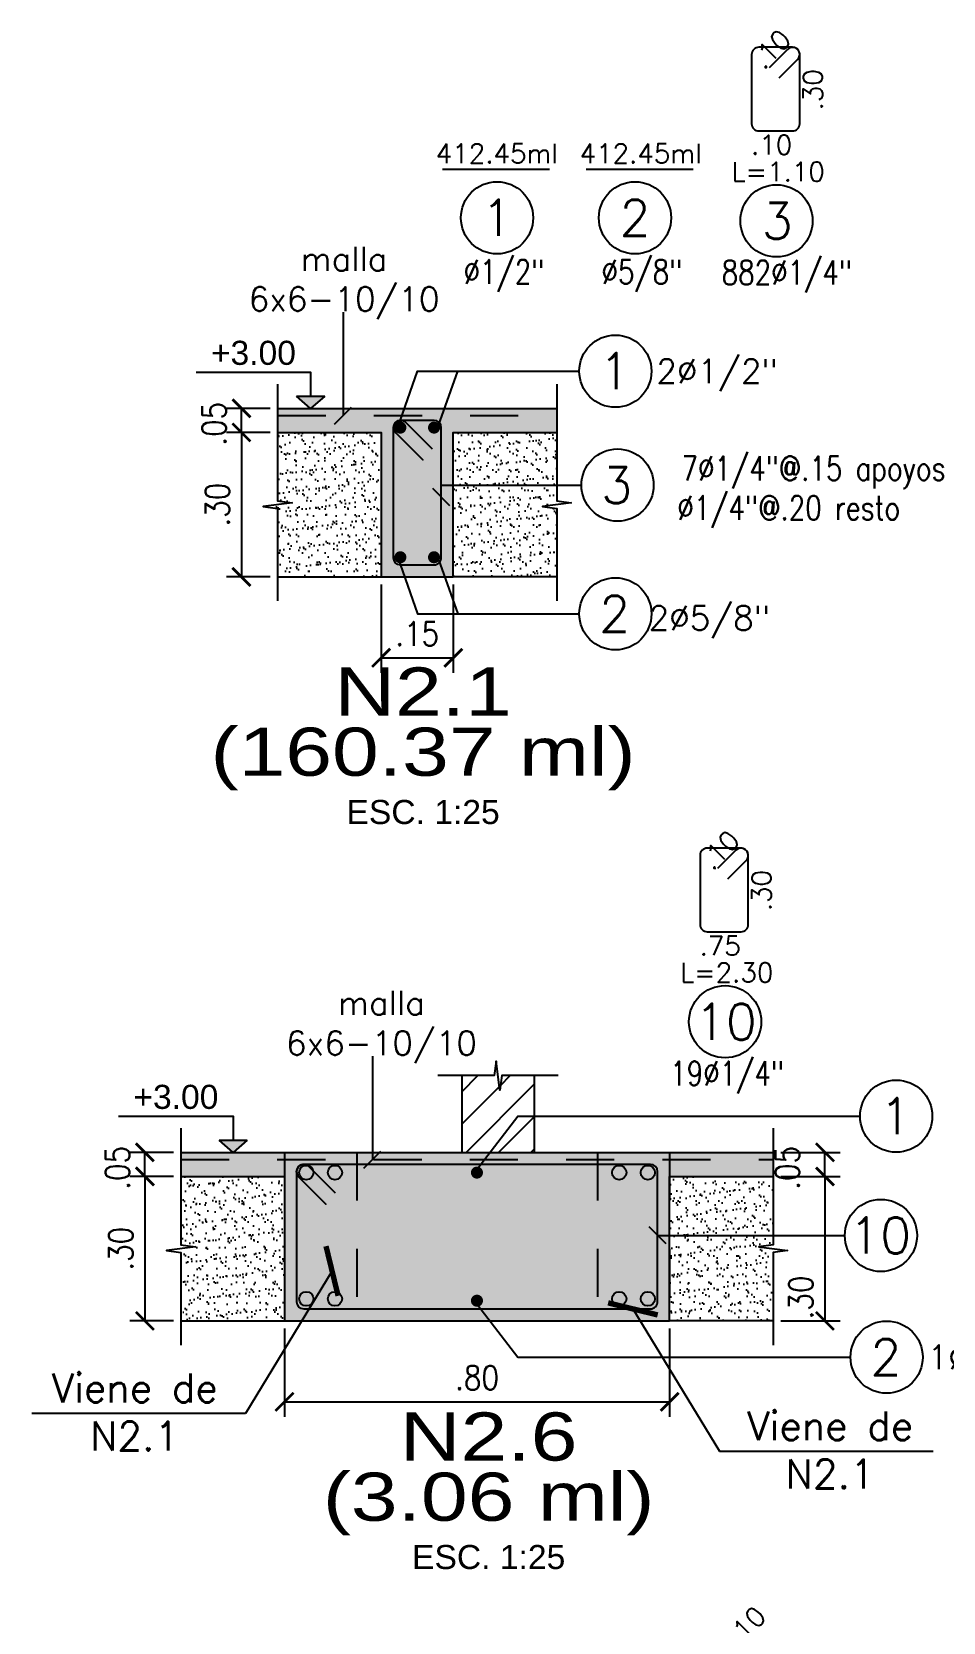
# Model space of a CAD drawing. Header units: millimetres. Extents: x -7.7 to 59, y -25.2 to 13.4.
# Drawn here: x 44.43 to 46.323, y -1.241 to 2.061 of the extents above; entities that cross this region are included whole.
import ezdxf
from ezdxf.enums import TextEntityAlignment as Align

# ---------------------------------------------------------------- set-up
doc = ezdxf.new("R2010")
doc.units = ezdxf.units.MM
doc.header["$LTSCALE"] = 0.05
doc.linetypes.add('DASHDOT2', pattern=[12.7, 6.35, -3.175, 0, -3.175])
doc.linetypes.add('HIDDEN2', pattern=[4.7625, 3.175, -1.5875])
for name, color, linetype in [('ACHURADO', 1, 'Continuous'), ('ACOTADO', 2, 'Continuous'), ('CANT_INVIS', 2, 'HIDDEN2'), ('CONT_CORTE', 4, 'Continuous'), ('TEXTO_REFUERZO', 3, 'Continuous'), ('TITULOS', 1, 'Continuous'), ('TXT_IND', 2, 'Continuous')]:
    doc.layers.add(name, color=color, linetype=linetype)
doc.styles.add('ACOTAMIENTOS', font='romans.shx', dxfattribs={"width": 0.85})
doc.styles.add('ARIAL', font='arial.ttf')
doc.styles.get("Standard").update_dxf_attribs({"font": 'romans.shx'})
doc.dimstyles.new('ACOTA_25', dxfattribs={"dimscale": 0.025, "dimtxt": 2, "dimasz": 1.5, "dimexe": 1.25, "dimexo": 0.625, "dimgap": 1, "dimtad": 1, "dimzin": 4, "dimdsep": 46, "dimtxsty": 'ACOTAMIENTOS', "dimblk1": 'ARCHTICK', "dimblk2": 'ARCHTICK', "dimsah": 1, "dimcen": 1.5, "dimclrd": 1, "dimclre": 1, "dimclrt": 256, "dimadec": 0, "dimazin": 0, "dimtfac": 1, "dimtofl": 0, "dimtmove": 2, "dimatfit": 3, "dimldrblk": 'ARCHTICK', "dimfxl": 0, "dimtolj": 1, "dimtzin": 0, "dimarcsym": 0})
pattern_1 = [(37.5, (-14.48042, -1.54498), (-0.000960019, 0.029364794), [0, -0.0231648, 0, -0.025908, 0, -0.024765]), (7.5, (-14.48042, -1.54498), (0.026971397, 0.043009506), [0, -0.0124968, 0, -0.0208788, 0, -0.008001]), (327.5, (-14.499165, -1.54498), (0.047459542, 8.6231e-05), [0, -0.00762, 0, -0.027432, 0, -0.035814]), (317.5, (-14.499165, -1.54498), (0.045813387, 0.01337576), [0, -0.00381, 0, -0.0179832, 0, -0.020574])]

# ---------------------------------------------------------------- blocks, each defined once
blk = doc.blocks.new('_ARCHTICK')
at = {"color": 0, "linetype": 'ByBlock', "const_width": 0.15}
blk.add_lwpolyline([(-0.5, -0.5), (0.5, 0.5)], dxfattribs=at)
blk = doc.blocks.new('*D68')
at = {"layer": 'ACOTADO', "color": 1, "lineweight": -2}
for p, q in [((44.9245, 1.2293), (44.8339, 1.2293)), ((44.8651, 1.2293), (44.8651, 0.9293)), ((44.9245, 0.9293), (44.8339, 0.9293))]:
    blk.add_line(p, q, dxfattribs=at)
at = {"layer": 'DEFPOINTS', "color": 0}
for p in [(44.9402, 1.2293), (44.8651, 0.9293), (44.9402, 0.9293)]:
    blk.add_point(p, dxfattribs=at)
at = {"layer": 'ACOTADO', "color": 1, "lineweight": -2, "xscale": 0.03750000000000001, "yscale": 0.03750000000000001, "zscale": 0.03750000000000001}
for p, rotation in [((44.8651, 1.2293), 90), ((44.8651, 0.9293), 270)]:
    blk.add_blockref('_ARCHTICK', p, dxfattribs=dict(at, rotation=rotation))
at = {"layer": 'ACOTADO', "insert": (44.8151, 1.0793), "char_height": 0.05, "attachment_point": 5, "rotation": 90, "style": 'ACOTAMIENTOS'}
blk.add_mtext('\\A1;.30', dxfattribs=at)
blk = doc.blocks.new('*D69')
at = {"layer": 'ACOTADO', "color": 1, "lineweight": -2}
for p, q in [((44.9245, 1.2793), (44.8339, 1.2793)), ((44.8651, 1.2293), (44.8651, 1.2793)), ((44.9245, 1.2293), (44.8339, 1.2293))]:
    blk.add_line(p, q, dxfattribs=at)
at = {"layer": 'DEFPOINTS', "color": 0}
for p in [(44.8651, 1.2793), (44.9402, 1.2793), (44.9402, 1.2293)]:
    blk.add_point(p, dxfattribs=at)
at = {"layer": 'ACOTADO', "color": 1, "lineweight": -2, "xscale": 0.03750000000000001, "yscale": 0.03750000000000001, "zscale": 0.03750000000000001}
for p, rotation in [((44.8651, 1.2793), 90), ((44.8651, 1.2293), 270)]:
    blk.add_blockref('_ARCHTICK', p, dxfattribs=dict(at, rotation=rotation))
at = {"layer": 'ACOTADO', "insert": (44.8082, 1.2472), "char_height": 0.05, "attachment_point": 5, "rotation": 90, "style": 'ACOTAMIENTOS'}
blk.add_mtext('\\A1;.05', dxfattribs=at)
blk = doc.blocks.new('COTA25')
at = {"layer": 'TEXTO_REFUERZO', "color": 1}
blk.add_line((0, -0.0625), (0, 0.0625), dxfattribs=at)
at = {"layer": 'TEXTO_REFUERZO'}
blk.add_line((-0.0177, -0.0177), (0.0177, 0.0177), dxfattribs=at)
blk = doc.blocks.new('Titulos')
at = {"layer": 'TITULOS', "color": 1, "style": 'ARIAL', "width": 1.25}
blk.add_attdef('TITULO_1', text='', height=0.2, dxfattribs=at).set_placement((0, 0.25), align=Align.MIDDLE_CENTER)
at = {"layer": 'TITULOS', "style": 'ARIAL', "width": 1.25}
blk.add_attdef('TITULO_2', text='', height=0.2, dxfattribs=at).set_placement((0, 0), align=Align.MIDDLE_CENTER)
at = {"layer": 'TITULOS', "color": 2, "width": 1.25}
for tag, p in [('ESCALA_1', (0, -0.2505)), ('ESCALA_2', (0, -0.4083))]:
    blk.add_attdef(tag, text='', height=0.1, dxfattribs=at).set_placement(p, align=Align.MIDDLE_CENTER)
blk = doc.blocks.new('Nivel-elev')
at = {"layer": 'TXT_IND'}
blk.add_hatch(color=1, dxfattribs=at).paths.add_polyline_path([(-0.0585, 0.0506), (0.0585, 0.0506), (0, 0)])
for p, q in [((0, 0), (-0.0585, 0.0506)), ((-0.0585, 0.0506), (0.0585, 0.0506)), ((0.0585, 0.0506), (0, 0))]:
    blk.add_line(p, q, dxfattribs=at)
blk.add_lwpolyline([(-0.4759, 0.1507), (0, 0.1507), (0, 0.0506)], dxfattribs=at)
blk.add_attdef('+2.85', (-0.4759, 0.1706), '', height=0.0975, dxfattribs=at)
blk = doc.blocks.new('*D286')
at = {"layer": 'ACOTADO', "color": 1, "lineweight": -2}
for p, q in [((45.1552, 0.9136), (45.1552, 0.73)), ((45.3052, 0.9136), (45.3052, 0.73)), ((45.1552, 0.7613), (45.3052, 0.7613))]:
    blk.add_line(p, q, dxfattribs=at)
at = {"layer": 'DEFPOINTS', "color": 0}
for p in [(45.1552, 0.9293), (45.3052, 0.9293), (45.3052, 0.7613)]:
    blk.add_point(p, dxfattribs=at)
at = {"layer": 'ACOTADO', "color": 1, "lineweight": -2, "xscale": 0.03750000000000001, "yscale": 0.03750000000000001, "zscale": 0.03750000000000001, "rotation": 180}
blk.add_blockref('_ARCHTICK', (45.1552, 0.7613), dxfattribs=at)
at = {"layer": 'ACOTADO', "color": 1, "lineweight": -2, "xscale": 0.03750000000000001, "yscale": 0.03750000000000001, "zscale": 0.03750000000000001}
blk.add_blockref('_ARCHTICK', (45.3052, 0.7613), dxfattribs=at)
at = {"layer": 'ACOTADO', "insert": (45.2302, 0.8113), "char_height": 0.05, "attachment_point": 5, "style": 'ACOTAMIENTOS'}
blk.add_mtext('\\A1;.15', dxfattribs=at)
blk = doc.blocks.new('*D385')
at = {"layer": 'ACOTADO', "color": 1, "lineweight": -2}
for p, q in [((44.7239, -0.3157), (44.6333, -0.3157)), ((44.6645, -0.3157), (44.6645, -0.6157)), ((44.7239, -0.6157), (44.6333, -0.6157))]:
    blk.add_line(p, q, dxfattribs=at)
at = {"layer": 'DEFPOINTS', "color": 0}
for p in [(44.7395, -0.3157), (44.6645, -0.6157), (44.7395, -0.6157)]:
    blk.add_point(p, dxfattribs=at)
at = {"layer": 'ACOTADO', "color": 1, "lineweight": -2, "xscale": 0.03750000000000001, "yscale": 0.03750000000000001, "zscale": 0.03750000000000001}
for p, rotation in [((44.6645, -0.3157), 90), ((44.6645, -0.6157), 270)]:
    blk.add_blockref('_ARCHTICK', p, dxfattribs=dict(at, rotation=rotation))
at = {"layer": 'ACOTADO', "insert": (44.6145, -0.4657), "char_height": 0.05, "attachment_point": 5, "rotation": 90, "style": 'ACOTAMIENTOS'}
blk.add_mtext('\\A1;.30', dxfattribs=at)
blk = doc.blocks.new('*D386')
at = {"layer": 'ACOTADO', "color": 1, "lineweight": -2}
for p, q in [((44.7239, -0.2657), (44.6333, -0.2657)), ((44.6645, -0.3157), (44.6645, -0.2657)), ((44.7239, -0.3157), (44.6333, -0.3157))]:
    blk.add_line(p, q, dxfattribs=at)
at = {"layer": 'DEFPOINTS', "color": 0}
for p in [(44.6645, -0.2657), (44.7395, -0.2657), (44.7395, -0.3157)]:
    blk.add_point(p, dxfattribs=at)
at = {"layer": 'ACOTADO', "color": 1, "lineweight": -2, "xscale": 0.03750000000000001, "yscale": 0.03750000000000001, "zscale": 0.03750000000000001}
for p, rotation in [((44.6645, -0.2657), 90), ((44.6645, -0.3157), 270)]:
    blk.add_blockref('_ARCHTICK', p, dxfattribs=dict(at, rotation=rotation))
at = {"layer": 'ACOTADO', "insert": (44.6076, -0.2978), "char_height": 0.05, "attachment_point": 5, "rotation": 90, "style": 'ACOTAMIENTOS'}
blk.add_mtext('\\A1;.05', dxfattribs=at)
blk = doc.blocks.new('*D403')
at = {"layer": 'ACOTADO', "color": 1, "lineweight": -2}
for p, q in [((44.9545, -0.6313), (44.9545, -0.815)), ((45.7545, -0.6313), (45.7545, -0.815)), ((44.9545, -0.7837), (45.7545, -0.7837))]:
    blk.add_line(p, q, dxfattribs=at)
at = {"layer": 'DEFPOINTS', "color": 0}
for p in [(44.9545, -0.6157), (45.7545, -0.6157), (45.7545, -0.7837)]:
    blk.add_point(p, dxfattribs=at)
at = {"layer": 'ACOTADO', "color": 1, "lineweight": -2, "xscale": 0.03750000000000001, "yscale": 0.03750000000000001, "zscale": 0.03750000000000001, "rotation": 180}
blk.add_blockref('_ARCHTICK', (44.9545, -0.7837), dxfattribs=at)
at = {"layer": 'ACOTADO', "color": 1, "lineweight": -2, "xscale": 0.03750000000000001, "yscale": 0.03750000000000001, "zscale": 0.03750000000000001}
blk.add_blockref('_ARCHTICK', (45.7545, -0.7837), dxfattribs=at)
at = {"layer": 'ACOTADO', "insert": (45.3545, -0.7337), "char_height": 0.05, "attachment_point": 5, "style": 'ACOTAMIENTOS'}
blk.add_mtext('\\A1;.80', dxfattribs=at)
blk = doc.blocks.new('*D387')
at = {"layer": 'ACOTADO', "color": 1, "lineweight": -2}
for p, q in [((45.9852, -0.3157), (46.1084, -0.3157)), ((46.0772, -0.3157), (46.0772, -0.6157)), ((45.9852, -0.6157), (46.1084, -0.6157))]:
    blk.add_line(p, q, dxfattribs=at)
at = {"layer": 'DEFPOINTS', "color": 0}
for p in [(45.9695, -0.3157), (45.9695, -0.6157), (46.0772, -0.6157)]:
    blk.add_point(p, dxfattribs=at)
at = {"layer": 'ACOTADO', "color": 1, "lineweight": -2, "xscale": 0.03750000000000001, "yscale": 0.03750000000000001, "zscale": 0.03750000000000001}
for p, rotation in [((46.0772, -0.3157), 90), ((46.0772, -0.6157), 270)]:
    blk.add_blockref('_ARCHTICK', p, dxfattribs=dict(at, rotation=rotation))
at = {"layer": 'ACOTADO', "insert": (46.0272, -0.567), "char_height": 0.05, "attachment_point": 5, "rotation": 90, "style": 'ACOTAMIENTOS'}
blk.add_mtext('\\A1;.30', dxfattribs=at)
blk = doc.blocks.new('*D388')
at = {"layer": 'ACOTADO', "color": 1, "lineweight": -2}
for p, q in [((45.9852, -0.2657), (46.1084, -0.2657)), ((46.0772, -0.3157), (46.0772, -0.2657)), ((45.9852, -0.3157), (46.1084, -0.3157))]:
    blk.add_line(p, q, dxfattribs=at)
at = {"layer": 'DEFPOINTS', "color": 0}
for p in [(45.9695, -0.2657), (46.0772, -0.2657), (45.9695, -0.3157)]:
    blk.add_point(p, dxfattribs=at)
at = {"layer": 'ACOTADO', "color": 1, "lineweight": -2, "xscale": 0.03750000000000001, "yscale": 0.03750000000000001, "zscale": 0.03750000000000001}
for p, rotation in [((46.0772, -0.2657), 90), ((46.0772, -0.3157), 270)]:
    blk.add_blockref('_ARCHTICK', p, dxfattribs=dict(at, rotation=rotation))
at = {"layer": 'ACOTADO', "insert": (45.9991, -0.2978), "char_height": 0.05, "attachment_point": 5, "rotation": 90, "style": 'ACOTAMIENTOS'}
blk.add_mtext('\\A1;.05', dxfattribs=at)

msp = doc.modelspace()

# ---------------------------------------------------------------- hatches: boundary and pattern name
at = {"layer": 'ACHURADO'}
h = msp.add_hatch(color=254, dxfattribs=at)
h.dxf.hatch_style = 1
h.paths.add_polyline_path([(45.3052, 1.2293), (45.5202, 1.2293), (45.5202, 1.2793), (44.9402, 1.2793), (44.9402, 1.2293), (45.1552, 1.2293), (45.1552, 0.9293), (45.3052, 0.9293)])
h = msp.add_hatch(dxfattribs=at)
h.set_pattern_fill('AR-SAND', color=1, scale=0.0006, angle=360, style=0)
h.paths.add_polyline_path([(45.5202, 1.0713), (45.4902, 1.0753), (45.5502, 1.0833), (45.5202, 1.0873), (45.5202, 1.2293), (45.3052, 1.2293), (45.3052, 0.9293), (45.5202, 0.9293)])
h.paths.add_polyline_path([(45.1552, 1.2293), (44.9402, 1.2293), (44.9402, 1.0873), (44.9702, 1.0833), (44.9102, 1.0753), (44.9402, 1.0713), (44.9402, 0.9293), (45.1552, 0.9293)])
h = msp.add_hatch(dxfattribs=at)
h.set_pattern_fill('ANSI31', color=256, scale=0.015, style=0)
h.set_pattern_definition([(45, (-14.543795, -1.54498), (-0.03367596, 0.03367596), [])])
h.paths.add_polyline_path([(45.473, -0.1064), (45.406, -0.1064), (45.402, -0.1364), (45.394, -0.0764), (45.39, -0.1064), (45.323, -0.1064), (45.323, -0.2657), (45.473, -0.2657)])
h = msp.add_hatch(color=254, dxfattribs=at)
h.dxf.hatch_style = 1
h.paths.add_polyline_path([(45.7545, -0.3157), (45.9695, -0.3157), (45.9695, -0.2657), (44.7395, -0.2657), (44.7395, -0.3157), (44.9545, -0.3157), (44.9545, -0.6157), (45.7545, -0.6157)])
h = msp.add_hatch(dxfattribs=at)
h.set_pattern_fill('AR-SAND', color=1, scale=0.0006, angle=360, style=0)
h.set_pattern_definition(pattern_1)
h.paths.add_polyline_path([(44.9545, -0.3157), (44.7395, -0.3157), (44.7395, -0.4577), (44.7695, -0.4617), (44.7095, -0.4697), (44.7395, -0.4737), (44.7395, -0.6157), (44.9545, -0.6157)])
h = msp.add_hatch(dxfattribs=at)
h.set_pattern_fill('AR-SAND', color=1, scale=0.0006, angle=360, style=0)
h.set_pattern_definition(pattern_1)
h.paths.add_polyline_path([(45.9695, -0.3157), (45.7545, -0.3157), (45.7545, -0.6157), (45.9695, -0.6157), (45.9695, -0.4737), (45.9995, -0.4697), (45.9395, -0.4617), (45.9695, -0.4577)])

# ---------------------------------------------------------------- linework, layer by layer
for p, q in [((44.9402, 0.9293), (45.1552, 0.9293)), ((45.5202, 0.9293), (45.3052, 0.9293)), ((44.7395, -0.6157), (44.9545, -0.6157)), ((45.9695, -0.6157), (45.7545, -0.6157))]:
    msp.add_line(p, q, dxfattribs=at)
at = {"layer": 'ACOTADO'}
for centre in [(44.9998, -0.3076), (45.0592, -0.3076), (45.6498, -0.3076), (45.7092, -0.3076), (44.9998, -0.5698), (45.0592, -0.5698), (45.6498, -0.5698), (45.7092, -0.5698)]:
    msp.add_circle(centre, 0.0148, dxfattribs=at)
at = {"layer": 'CANT_INVIS', "ltscale": 0.25}
for p, q in [((44.9545, -0.2657), (44.9545, -0.6157)), ((45.1045, -0.2657), (45.1045, -0.6157)), ((45.6045, -0.2657), (45.6045, -0.6157)), ((45.7545, -0.2657), (45.7545, -0.6157))]:
    msp.add_line(p, q, dxfattribs=at)
at = {"layer": 'CONT_CORTE'}
for p, q in [((44.9402, 1.2793), (45.5202, 1.2793)), ((45.1552, 0.9293), (45.3052, 0.9293)), ((45.323, -0.1064), (45.323, -0.2657)), ((45.473, -0.1064), (45.473, -0.2657)), ((44.7395, -0.2657), (45.9695, -0.2657)), ((45.7545, -0.3157), (45.9695, -0.3157)), ((44.9545, -0.6157), (45.7545, -0.6157))]:
    msp.add_line(p, q, dxfattribs=at)
at = {"layer": 'CONT_CORTE', "color": 1}
for points in [[(44.9402, 1.3293), (44.9402, 1.0873), (44.9702, 1.0833), (44.9102, 1.0753), (44.9402, 1.0713), (44.9402, 0.8793)], [(45.5202, 1.3293), (45.5202, 1.0873), (45.5502, 1.0833), (45.4902, 1.0753), (45.5202, 1.0713), (45.5202, 0.8793)], [(45.523, -0.1064), (45.406, -0.1064), (45.402, -0.1364), (45.394, -0.0764), (45.39, -0.1064), (45.273, -0.1064)], [(44.7395, -0.2157), (44.7395, -0.4577), (44.7695, -0.4617), (44.7095, -0.4697), (44.7395, -0.4737), (44.7395, -0.6657)], [(45.9695, -0.2157), (45.9695, -0.4577), (45.9395, -0.4617), (45.9995, -0.4697), (45.9695, -0.4737), (45.9695, -0.6657)]]:
    msp.add_lwpolyline(points, dxfattribs=at)
at = {"layer": 'CONT_CORTE'}
for points in [[(44.9402, 1.2293), (45.1552, 1.2293), (45.1552, 0.9293)], [(45.3052, 0.9293), (45.3052, 1.2293), (45.5202, 1.2293)], [(44.7395, -0.3157), (44.9545, -0.3157), (44.9545, -0.6157)], [(45.7545, -0.6157), (45.7545, -0.3157), (45.7545, -0.3157)]]:
    msp.add_lwpolyline(points, dxfattribs=at)
at = {"layer": 'TEXTO_REFUERZO', "color": 5}
for p, q in [((45.2825, 1.7757), (45.5048, 1.7757)), ((45.5814, 1.7757), (45.8037, 1.7757)), ((45.1802, 1.2393), (45.1802, 0.9693)), ((45.2652, 1.2543), (45.1952, 1.2543)), ((45.2802, 0.9697), (45.2802, 1.2393)), ((45.1952, 0.9543), (45.2652, 0.9543)), ((45.7145, -0.2907), (44.9945, -0.2907)), ((44.9795, -0.3057), (44.9795, -0.5757)), ((45.7295, -0.5753), (45.7295, -0.3057)), ((44.9945, -0.5907), (45.7145, -0.5907))]:
    msp.add_line(p, q, dxfattribs=at)
at = {"layer": 'TEXTO_REFUERZO', "color": 1, "ltscale": 0.2}
for p, q in [((45.0761, 1.4793), (45.0761, 1.2643)), ((45.1372, -0.0657), (45.1372, -0.2807))]:
    msp.add_line(p, q, dxfattribs=at)
at = {"layer": 'TEXTO_REFUERZO'}
for p, q in [((45.0585, 1.2466), (45.0938, 1.282)), ((45.1196, -0.2984), (45.1549, -0.263))]:
    msp.add_line(p, q, dxfattribs=at)
at = {"layer": 'TEXTO_REFUERZO', "color": 5}
for points in [[(45.9823, 1.9654), (46.0203, 2.0034, 0.668179), (46.0097, 2.029), (45.9397, 2.029, 0.414214), (45.9247, 2.014), (45.9247, 1.8704, 0.414214), (45.9397, 1.8554), (46.0097, 1.8554, 0.414214), (46.0247, 1.8704), (46.0247, 2.014, 0.668179), (45.9991, 2.0246), (45.961, 1.9866)], [(45.8754, 0.3024), (45.9134, 0.3404, 0.668179), (45.9028, 0.366), (45.8328, 0.366, 0.414214), (45.8178, 0.351), (45.8178, 0.2074, 0.414214), (45.8328, 0.1924), (45.9028, 0.1924, 0.414214), (45.9178, 0.2074), (45.9178, 0.351, 0.668179), (45.8922, 0.3616), (45.8542, 0.3236)]]:
    msp.add_lwpolyline(points, format="xyb", dxfattribs=at)
at = {"layer": 'TEXTO_REFUERZO', "color": 1}
for points in [[(45.1902, 1.2393), (45.2308, 1.3564), (45.5668, 1.3564)], [(45.2745, 1.2437), (45.3147, 1.3564)], [(45.2802, 1.1199), (45.5713, 1.1199)], [(45.1902, 0.9697), (45.2308, 0.8526), (45.5668, 0.8526)], [(45.2745, 0.9653), (45.3147, 0.8526)], [(45.3493, -0.3077), (45.4389, -0.1905), (46.1501, -0.1905)], [(45.7295, -0.4382), (46.1184, -0.4382)], [(45.3493, -0.5737), (45.4389, -0.6909), (46.1302, -0.6909)]]:
    msp.add_lwpolyline(points, dxfattribs=at)
at = {"layer": 'TEXTO_REFUERZO', "linetype": 'DASHDOT2', "ltscale": 0.25}
for points in [[(44.9402, 1.2643), (45.5202, 1.2643)], [(44.7395, -0.2807), (45.9695, -0.2807)]]:
    msp.add_lwpolyline(points, dxfattribs=at)
at = {"layer": 'TEXTO_REFUERZO', "color": 5}
for points in [[(45.2611, 1.1955), (45.2067, 1.2499, 1), (45.1855, 1.2287), (45.2421, 1.1721), (45.1855, 1.2287, -1), (45.2067, 1.2499)], [(45.0595, -0.3495), (45.0051, -0.2951, 1), (44.9839, -0.3163), (45.0405, -0.3729), (44.9839, -0.3163, -1), (45.0051, -0.2951)]]:
    msp.add_lwpolyline(points, format="xyb", close=True, dxfattribs=at)
at = {"layer": 'TEXTO_REFUERZO', "color": 1, "const_width": 0.0125}
for points in [[(45.1889, 1.2393, -1), (45.2014, 1.2393, -1)], [(45.2714, 1.2393, 1), (45.2589, 1.2393, 1)], [(45.1889, 0.9701, -1), (45.2014, 0.9701, -1)], [(45.2714, 0.9701, 1), (45.2589, 0.9701, 1)], [(45.348, -0.3077, -1), (45.3605, -0.3077, -1)], [(45.348, -0.5737, 1), (45.3605, -0.5737, 1)]]:
    msp.add_lwpolyline(points, format="xyb", close=True, dxfattribs=at)
at = {"layer": 'TEXTO_REFUERZO', "color": 3}
for centre in [(45.396, 1.6749), (45.6826, 1.6749), (45.9765, 1.6686), (45.6418, 1.3564), (45.6463, 1.1199), (45.6418, 0.8526), (45.8697, 0.0056), (46.2251, -0.1905), (46.1934, -0.4382), (46.2052, -0.6909)]:
    msp.add_circle(centre, 0.075, dxfattribs=at)
at = {"layer": 'TEXTO_REFUERZO', "color": 5}
for centre, start, end in [((45.1952, 1.2393), 90, 180), ((45.2652, 1.2393), 360, 90), ((45.1952, 0.9693), 180, 270), ((45.2651, 0.9693), 270.0156, 1.5919), ((44.9945, -0.3057), 90, 180), ((45.7145, -0.3057), 360, 90), ((44.9945, -0.5757), 180, 270), ((45.7145, -0.5757), 270.0156, 1.5919)]:
    msp.add_arc(centre, 0.015, start, end, dxfattribs=at)

# ---------------------------------------------------------------- block references
at = {"layer": 'TEXTO_REFUERZO', "color": 5, "xscale": -1}
for p in [(45.2802, 1.0949), (45.7295, -0.4382)]:
    msp.add_blockref('COTA25', p, dxfattribs=at)
at = {"layer": 'TITULOS'}
ref = msp.add_blockref('Titulos', (45.2424, 0.5663), dxfattribs=dict(at, xscale=0.5, yscale=0.5, zscale=0.5))
ref.add_attrib('TITULO_1', 'N2.1', dxfattribs={"color": 1, "height": 0.1, "style": 'ARIAL', "width": 1.25}).set_placement((45.2424, 0.6913), align=Align.MIDDLE_CENTER)
ref.add_attrib('TITULO_2', '(160.37 ml)', dxfattribs={"height": 0.1, "style": 'ARIAL', "width": 1.25}).set_placement((45.2424, 0.5663), align=Align.MIDDLE_CENTER)
ref.add_attrib('ESCALA_1', 'ESC. 1:25', dxfattribs={"color": 2, "height": 0.05, "style": 'ARIAL'}).set_placement((45.2424, 0.4411), align=Align.MIDDLE_CENTER)
ref = msp.add_blockref('Titulos', (45.3786, -0.9807), dxfattribs=dict(at, xscale=0.5, yscale=0.5, zscale=0.5))
ref.add_attrib('TITULO_1', 'N2.6', dxfattribs={"color": 1, "height": 0.1, "style": 'ARIAL', "width": 1.25}).set_placement((45.3786, -0.8557), align=Align.MIDDLE_CENTER)
ref.add_attrib('TITULO_2', '(3.06 ml)', dxfattribs={"height": 0.1, "style": 'ARIAL', "width": 1.25}).set_placement((45.3786, -0.9807), align=Align.MIDDLE_CENTER)
ref.add_attrib('ESCALA_1', 'ESC. 1:25', dxfattribs={"color": 2, "height": 0.05, "style": 'ARIAL'}).set_placement((45.3786, -1.1059), align=Align.MIDDLE_CENTER)
at = {"layer": 'TXT_IND'}
ref = msp.add_blockref('Nivel-elev', (45.0088, 1.2793), dxfattribs=dict(at, xscale=0.5, yscale=0.5, zscale=0.5))
ref.add_attrib('+2.85', '+3.00', dxfattribs={"height": 0.05, "style": 'ARIAL'}).set_placement((44.8899, 1.3546), align=Align.BOTTOM_CENTER)
ref = msp.add_blockref('Nivel-elev', (44.8479, -0.2657), dxfattribs=dict(at, xscale=0.5, yscale=0.5, zscale=0.5))
ref.add_attrib('+2.85', '+3.00', dxfattribs={"height": 0.05, "style": 'ARIAL'}).set_placement((44.7289, -0.1904), align=Align.BOTTOM_CENTER)

# ---------------------------------------------------------------- texts
at = {"layer": 'TEXTO_REFUERZO', "color": 2}
for s, rotation, p in [('.10', 45, (45.9657, 2.0253)), ('.30', 90, (46.0519, 1.9408)), ('.10', 45, (45.8589, 0.3624)), ('.30', 90, (45.9451, 0.2778)), ('.10', 45, (45.914, -1.2489))]:
    msp.add_text(s, height=0.04, rotation=rotation, dxfattribs=at).set_placement(p, align=Align.MIDDLE_CENTER)
for s, p in [('412.45ml', (45.3955, 1.8087)), ('412.45ml', (45.6943, 1.8087)), ('.10', (45.9664, 1.8265)), ('L=1.10', (45.98, 1.7708)), ('.75', (45.8595, 0.1635)), ('L=2.30', (45.8732, 0.1078))]:
    msp.add_text(s, height=0.04, dxfattribs=at).set_placement(p, align=Align.MIDDLE_CENTER)
at = {"layer": 'TEXTO_REFUERZO', "color": 3}
for s, p in [('1', (45.396, 1.6749)), ('2', (45.6826, 1.6749)), ('3', (45.978, 1.6686)), ('1', (45.6403, 1.3564)), ('3', (45.6448, 1.1199)), ('2', (45.6403, 0.8526)), ('10', (45.8712, 0.0056)), ('1', (46.2236, -0.1905)), ('10', (46.1919, -0.4382)), ('2', (46.2037, -0.6909))]:
    msp.add_text(s, height=0.075, dxfattribs=at).set_placement(p, align=Align.MIDDLE_CENTER)
at = {"layer": 'TEXTO_REFUERZO', "color": 2, "width": 0.8}
for s, p in [('%%C1/2"', (45.3264, 1.5629)), ('%%C5/8"', (45.613, 1.5629)), ('882%%C1/4"', (45.8626, 1.5614)), ('19%%C1/4"', (45.7557, -0.1016))]:
    msp.add_text(s, height=0.05, dxfattribs=at).set_placement(p, align=Align.MIDDLE_LEFT)
at = {"layer": 'TEXTO_REFUERZO', "color": 2}
for s, p in [('2%%C1/2"', (45.7268, 1.3564)), ('2%%C5/8"', (45.7107, 0.844)), ('1%%C5/8"', (46.2902, -0.6909))]:
    msp.add_text(s, height=0.05, dxfattribs=at).set_placement(p, align=Align.MIDDLE_LEFT)
at = {"layer": 'TEXTO_REFUERZO', "color": 2, "width": 0.8}
for s, p in [('7%%C1/4"@.15 apoyos', (46.3278, 1.1547)), ('%%C1/4"@.20 resto', (46.2334, 1.0727))]:
    msp.add_text(s, height=0.05, dxfattribs=at).set_placement(p, align=Align.MIDDLE_RIGHT)
at = {"layer": 'TEXTO_REFUERZO', "color": 2, "char_height": 0.05, "attachment_point": 8}
for insert, width in [((45.0783, 1.4646), 0.26075), ((45.156, -0.0804), 0.77905)]:
    msp.add_mtext('malla\\P6x6-10/10', dxfattribs=dict(at, insert=insert, width=width))
at = {"layer": 'TXT_IND', "color": 4, "char_height": 0.06, "attachment_point": 8}
for insert in [(44.6434, -0.8848), (46.0881, -0.9635)]:
    msp.add_mtext('Viene de\\PN2.1', dxfattribs=dict(at, insert=insert))

# ---------------------------------------------------------------- dimensions: what is measured, and where the dimension line sits
at = {"layer": 'ACOTADO'}
for base, p1, p2, picture, middle in [((44.8651, 1.2793), (44.9402, 1.2293), (44.9402, 1.2793), '*D69', (44.8082, 1.2472)), ((44.6645, -0.2657), (44.7395, -0.3157), (44.7395, -0.2657), '*D386', (44.6076, -0.2978)), ((46.0772, -0.2657), (45.9695, -0.3157), (45.9695, -0.2657), '*D388', (45.9991, -0.2978)), ((46.0772, -0.6157), (45.9695, -0.3157), (45.9695, -0.6157), '*D387', (46.0272, -0.567))]:
    dim = msp.add_linear_dim(base=base, p1=p1, p2=p2, angle=90, dimstyle='ACOTA_25', dxfattribs=at)
    dim.commit()
    dim.dimension.update_dxf_attribs({"geometry": picture, "text_midpoint": middle, "dimtype": 160})
for base, p1, p2, picture, middle in [((44.8651, 0.9293), (44.9402, 1.2293), (44.9402, 0.9293), '*D68', (44.8151, 1.0793)), ((44.6645, -0.6157), (44.7395, -0.3157), (44.7395, -0.6157), '*D385', (44.6145, -0.4657))]:
    dim = msp.add_linear_dim(base=base, p1=p1, p2=p2, angle=90, dimstyle='ACOTA_25', dxfattribs=at)
    dim.commit()
    dim.dimension.update_dxf_attribs({"geometry": picture, "text_midpoint": middle})
for base, p1, p2, picture, middle in [((45.3052, 0.7613), (45.1552, 0.9293), (45.3052, 0.9293), '*D286', (45.2302, 0.8113)), ((45.7545, -0.7837), (44.9545, -0.6157), (45.7545, -0.6157), '*D403', (45.3545, -0.7337))]:
    dim = msp.add_linear_dim(base=base, p1=p1, p2=p2, dimstyle='ACOTA_25', dxfattribs=at)
    dim.commit()
    dim.dimension.update_dxf_attribs({"geometry": picture, "text_midpoint": middle})

# ---------------------------------------------------------------- leaders
at = {"layer": 'TXT_IND'}
for points in [[(45.0533, -0.512), (44.8735, -0.8077), (44.4296, -0.8077)], [(45.6782, -0.5907), (45.8581, -0.8864), (46.302, -0.8864)]]:
    msp.add_leader(points, dimstyle='ACOTA_25', override={"dimasz": 3, "dimgap": 1, "dimtad": 0}, dxfattribs=at)

doc.saveas('drawing.dxf')
